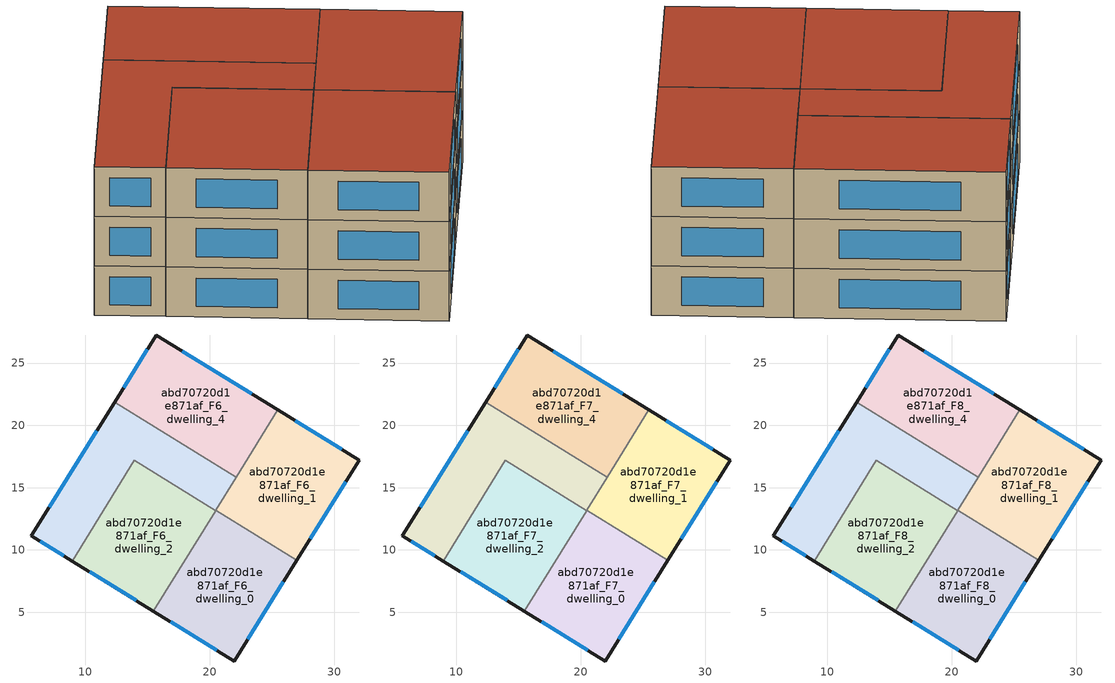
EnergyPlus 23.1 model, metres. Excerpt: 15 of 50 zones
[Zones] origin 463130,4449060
abd70720d1e871af_F6_dwelling_0
 floor to abd70720d1e871af_F5_dwelling_0 (EU_floor_Construction): 26.97,9.16 21.95,1.08 15.46,5.08 20.46,13.18 z18
 wall outside (EU_wall_Construction): 15.46,5.08 21.95,1.08 26.97,9.16 z18:21
 wall to abd70720d1e871af_F6_dwelling_1 (EU_wall_Construction): 26.97,9.16 20.46,13.18 z18:21
 wall to abd70720d1e871af_F6_dwelling_2 (EU_wall_Construction): 20.45,13.16 15.46,5.08 z18:21
 wall to abd70720d1e871af_F6_dwelling_3 (EU_wall_Construction): 20.46,13.18 20.45,13.16 z18:21
 window (EU_Window_Construction): 23.02,2.81 25.9,7.43 / 16.85,4.23 20.56,1.94 z18.64:20.36
abd70720d1e871af_F6_dwelling_1
 floor to abd70720d1e871af_F5_dwelling_1 (EU_floor_Construction): 31.98,17.21 26.97,9.16 20.46,13.18 25.44,21.24 z18
 wall outside (EU_wall_Construction): 26.97,9.16 31.98,17.21 25.44,21.24 z18:21
 wall to abd70720d1e871af_F6_dwelling_4 (EU_wall_Construction): 25.44,21.24 22.11,15.85 z18:21
 wall to abd70720d1e871af_F6_dwelling_3 (EU_wall_Construction): 22.11,15.85 20.46,13.18 z18:21
 window (EU_Window_Construction): 28.04,10.89 30.91,15.48 / 30.58,18.07 26.84,20.38 z18.64:20.36
abd70720d1e871af_F6_dwelling_2
 floor to abd70720d1e871af_F5_dwelling_2 (EU_floor_Construction): 20.45,13.17 15.46,5.08 8.95,9.1 13.94,17.18 z18
 wall outside (EU_wall_Construction): 8.95,9.1 15.46,5.08 z18:21
 wall to abd70720d1e871af_F6_dwelling_3 (EU_wall_Construction): 20.45,13.17 13.94,17.18 8.95,9.1 z18:21
 window (EU_Window_Construction): 10.35,8.24 14.07,5.95 z18.64:20.36
abd70720d1e871af_F6_dwelling_3
 floor to abd70720d1e871af_F5_dwelling_3 (EU_floor_Construction): 22.11,15.85 20.45,13.17 13.94,17.18 8.95,9.1 5.67,11.13 12.35,21.87 z18
 wall outside (EU_wall_Construction): 12.35,21.87 5.67,11.13 8.95,9.1 z18:21
 wall to abd70720d1e871af_F6_dwelling_4 (EU_wall_Construction): 22.11,15.85 12.35,21.87 z18:21
 window (EU_Window_Construction): 6.37,10.7 8.25,9.54 / 10.92,19.57 7.1,13.43 z18.64:20.36
abd70720d1e871af_F6_dwelling_4
 floor to abd70720d1e871af_F5_dwelling_4 (EU_floor_Construction): 25.44,21.24 22.11,15.85 12.35,21.87 15.7,27.25 z18
 wall outside (EU_wall_Construction): 25.44,21.24 15.7,27.25 12.35,21.87 z18:21
 window (EU_Window_Construction): 14.98,26.1 13.07,23.02 / 23.35,22.53 17.78,25.97 z18.64:20.36
abd70720d1e871af_F7_dwelling_0
 floor to abd70720d1e871af_F6_dwelling_0 (EU_floor_Construction): 26.97,9.16 21.95,1.08 15.46,5.08 20.46,13.18 z21
 wall outside (EU_wall_Construction): 15.46,5.08 21.95,1.08 26.97,9.16 z21:24
 wall to abd70720d1e871af_F7_dwelling_1 (EU_wall_Construction): 26.97,9.16 20.46,13.18 z21:24
 wall to abd70720d1e871af_F7_dwelling_2 (EU_wall_Construction): 20.45,13.16 15.46,5.08 z21:24
 wall to abd70720d1e871af_F7_dwelling_3 (EU_wall_Construction): 20.46,13.18 20.45,13.16 z21:24
 window (EU_Window_Construction): 23.02,2.81 25.9,7.43 / 16.85,4.23 20.56,1.94 z21.64:23.36
abd70720d1e871af_F7_dwelling_1
 floor to abd70720d1e871af_F6_dwelling_1 (EU_floor_Construction): 31.98,17.21 26.97,9.16 20.46,13.18 25.44,21.24 z21
 wall outside (EU_wall_Construction): 26.97,9.16 31.98,17.21 25.44,21.24 z21:24
 wall to abd70720d1e871af_F7_dwelling_4 (EU_wall_Construction): 25.44,21.24 22.11,15.85 z21:24
 wall to abd70720d1e871af_F7_dwelling_3 (EU_wall_Construction): 22.11,15.85 20.46,13.18 z21:24
 window (EU_Window_Construction): 28.04,10.89 30.91,15.48 / 30.58,18.07 26.84,20.38 z21.64:23.36
abd70720d1e871af_F7_dwelling_2
 floor to abd70720d1e871af_F6_dwelling_2 (EU_floor_Construction): 20.45,13.17 15.46,5.08 8.95,9.1 13.94,17.18 z21
 wall outside (EU_wall_Construction): 8.95,9.1 15.46,5.08 z21:24
 wall to abd70720d1e871af_F7_dwelling_3 (EU_wall_Construction): 20.45,13.17 13.94,17.18 8.95,9.1 z21:24
 window (EU_Window_Construction): 10.35,8.24 14.07,5.95 z21.64:23.36
abd70720d1e871af_F7_dwelling_3
 floor to abd70720d1e871af_F6_dwelling_3 (EU_floor_Construction): 22.11,15.85 20.45,13.17 13.94,17.18 8.95,9.1 5.67,11.13 12.35,21.87 z21
 wall outside (EU_wall_Construction): 12.35,21.87 5.67,11.13 8.95,9.1 z21:24
 wall to abd70720d1e871af_F7_dwelling_4 (EU_wall_Construction): 22.11,15.85 12.35,21.87 z21:24
 window (EU_Window_Construction): 6.37,10.7 8.25,9.54 / 10.92,19.57 7.1,13.43 z21.64:23.36
abd70720d1e871af_F7_dwelling_4
 floor to abd70720d1e871af_F6_dwelling_4 (EU_floor_Construction): 25.44,21.24 22.11,15.85 12.35,21.87 15.7,27.25 z21
 wall outside (EU_wall_Construction): 25.44,21.24 15.7,27.25 12.35,21.87 z21:24
 window (EU_Window_Construction): 14.98,26.1 13.07,23.02 / 23.35,22.53 17.78,25.97 z21.64:23.36
abd70720d1e871af_F8_dwelling_0
 floor to abd70720d1e871af_F7_dwelling_0 (EU_floor_Construction): 26.97,9.16 21.95,1.08 15.46,5.08 20.46,13.18 z24
 wall outside (EU_wall_Construction): 15.46,5.08 21.95,1.08 26.97,9.16 z24:27
 wall to abd70720d1e871af_F8_dwelling_1 (EU_wall_Construction): 26.97,9.16 20.46,13.18 z24:27
 wall to abd70720d1e871af_F8_dwelling_2 (EU_wall_Construction): 20.45,13.16 15.46,5.08 z24:27
 wall to abd70720d1e871af_F8_dwelling_3 (EU_wall_Construction): 20.46,13.18 20.45,13.16 z24:27
 window (EU_Window_Construction): 23.02,2.81 25.9,7.43 / 16.85,4.23 20.56,1.94 z24.64:26.36
 roof outside (EU_roof_Construction): 21.95,1.08 26.97,9.16 20.46,13.18 15.46,5.08 z27
abd70720d1e871af_F8_dwelling_1
 floor to abd70720d1e871af_F7_dwelling_1 (EU_floor_Construction): 31.98,17.21 26.97,9.16 20.46,13.18 25.44,21.24 z24
 wall outside (EU_wall_Construction): 26.97,9.16 31.98,17.21 25.44,21.24 z24:27
 wall to abd70720d1e871af_F8_dwelling_4 (EU_wall_Construction): 25.44,21.24 22.11,15.85 z24:27
 wall to abd70720d1e871af_F8_dwelling_3 (EU_wall_Construction): 22.11,15.85 20.46,13.18 z24:27
 window (EU_Window_Construction): 28.04,10.89 30.91,15.48 / 30.58,18.07 26.84,20.38 z24.64:26.36
 roof outside (EU_roof_Construction): 26.97,9.16 31.98,17.21 25.44,21.24 20.46,13.18 z27
abd70720d1e871af_F8_dwelling_2
 floor to abd70720d1e871af_F7_dwelling_2 (EU_floor_Construction): 20.45,13.17 15.46,5.08 8.95,9.1 13.94,17.18 z24
 wall outside (EU_wall_Construction): 8.95,9.1 15.46,5.08 z24:27
 wall to abd70720d1e871af_F8_dwelling_3 (EU_wall_Construction): 20.45,13.17 13.94,17.18 8.95,9.1 z24:27
 window (EU_Window_Construction): 10.35,8.24 14.07,5.95 z24.64:26.36
 roof outside (EU_roof_Construction): 15.46,5.08 20.45,13.17 13.94,17.18 8.95,9.1 z27
abd70720d1e871af_F8_dwelling_3
 floor to abd70720d1e871af_F7_dwelling_3 (EU_floor_Construction): 22.11,15.85 20.45,13.17 13.94,17.18 8.95,9.1 5.67,11.13 12.35,21.87 z24
 wall outside (EU_wall_Construction): 12.35,21.87 5.67,11.13 8.95,9.1 z24:27
 wall to abd70720d1e871af_F8_dwelling_4 (EU_wall_Construction): 22.11,15.85 12.35,21.87 z24:27
 window (EU_Window_Construction): 6.37,10.7 8.25,9.54 / 10.92,19.57 7.1,13.43 z24.64:26.36
 roof outside (EU_roof_Construction): 20.45,13.17 22.11,15.85 12.35,21.87 5.67,11.13 8.95,9.1 13.94,17.18 z27
abd70720d1e871af_F8_dwelling_4
 floor to abd70720d1e871af_F7_dwelling_4 (EU_floor_Construction): 25.44,21.24 22.11,15.85 12.35,21.87 15.7,27.25 z24
 wall outside (EU_wall_Construction): 25.44,21.24 15.7,27.25 12.35,21.87 z24:27
 window (EU_Window_Construction): 14.98,26.1 13.07,23.02 / 23.35,22.53 17.78,25.97 z24.64:26.36
 roof outside (EU_roof_Construction): 22.11,15.85 25.44,21.24 15.7,27.25 12.35,21.87 z27
[Building]
EU S2 Campaign: North Axis=0; Terrain=City; Solar Distribution=FullExterior
[Site:Location]
Yerevan-Zvartnots.Intl.AP: Latitude=40.15; Longitude=44.383; Time Zone=4; Elevation=854
[SizingPeriod:WeatherFileDays]
AnnualSizingPeriod: Begin Month=1; Begin Day of Month=1; End Month=12; End Day of Month=31; Day of Week for Start Day=Monday; Use Weather File Daylight Saving Period=No; Use Weather File Rain and Snow Indicators=No
[MATERIAL]
EU_InternalMass_Material: Roughness=MediumRough; Thickness=0.1; Conductivity=1; Density=1800; Specific Heat=900; Thermal Absorptance=0.9; Solar Absorptance=0.7; Visible Absorptance=0.7
[MATERIAL:NOMASS] Roughness=MediumRough; Thermal Absorptance=0.9; Solar Absorptance=0.7; Visible Absorptance=0.7
Name | Thermal Resistance
EU_wall_NoMass | 1.05043
EU_roof_NoMass | 1.45357
EU_floor_NoMass | 0.478065
[WINDOWMATERIAL:SIMPLEGLAZINGSYSTEM]
EU_Window_SimpleGlazing: UFactor=2.5566; Solar Heat Gain Coefficient=0.75; Visible Transmittance=0.75
[CONSTRUCTION]
EU_wall_Construction: EU_wall_NoMass
EU_roof_Construction: EU_roof_NoMass
EU_floor_Construction: EU_floor_NoMass
EU_Window_Construction: EU_Window_SimpleGlazing
EU_InternalMass_Construction: EU_InternalMass_Material
[ZONE] Type=1; Multiplier=1; Ceiling Height=autocalculate; Floor Area=autocalculate; Part of Total Floor Area=Yes
Name | Volume
abd70720d1e871af_F6_dwelling_0; abd70720d1e871af_F7_dwelling_0; abd70720d1e871af_F8_dwelling_0; abd70720d1e871af_F6_dwelling_2; abd70720d1e871af_F7_dwelling_2; abd70720d1e871af_F8_dwelling_2 | 217.938
abd70720d1e871af_F6_dwelling_1; abd70720d1e871af_F7_dwelling_1; abd70720d1e871af_F8_dwelling_1 | 217.925
abd70720d1e871af_F6_dwelling_3; abd70720d1e871af_F7_dwelling_3; abd70720d1e871af_F8_dwelling_3 | 217.933
abd70720d1e871af_F6_dwelling_4; abd70720d1e871af_F7_dwelling_4; abd70720d1e871af_F8_dwelling_4 | 217.924
[INTERNALMASS] Construction=EU_InternalMass_Construction
Name | Zone or ZoneList | Surface Area
abd70720d1e871af_F6_dwelling_0_EU_InternalMass | abd70720d1e871af_F6_dwelling_0 | 72.6444
abd70720d1e871af_F6_dwelling_1_EU_InternalMass | abd70720d1e871af_F6_dwelling_1 | 72.643
abd70720d1e871af_F6_dwelling_2_EU_InternalMass | abd70720d1e871af_F6_dwelling_2 | 72.6433
abd70720d1e871af_F6_dwelling_3_EU_InternalMass | abd70720d1e871af_F6_dwelling_3 | 72.644
abd70720d1e871af_F6_dwelling_4_EU_InternalMass | abd70720d1e871af_F6_dwelling_4 | 72.644
abd70720d1e871af_F7_dwelling_0_EU_InternalMass | abd70720d1e871af_F7_dwelling_0 | 72.6444
abd70720d1e871af_F7_dwelling_1_EU_InternalMass | abd70720d1e871af_F7_dwelling_1 | 72.643
abd70720d1e871af_F7_dwelling_2_EU_InternalMass | abd70720d1e871af_F7_dwelling_2 | 72.6433
abd70720d1e871af_F7_dwelling_3_EU_InternalMass | abd70720d1e871af_F7_dwelling_3 | 72.644
abd70720d1e871af_F7_dwelling_4_EU_InternalMass | abd70720d1e871af_F7_dwelling_4 | 72.644
abd70720d1e871af_F8_dwelling_0_EU_InternalMass | abd70720d1e871af_F8_dwelling_0 | 72.6444
abd70720d1e871af_F8_dwelling_1_EU_InternalMass | abd70720d1e871af_F8_dwelling_1 | 72.643
abd70720d1e871af_F8_dwelling_2_EU_InternalMass | abd70720d1e871af_F8_dwelling_2 | 72.6433
abd70720d1e871af_F8_dwelling_3_EU_InternalMass | abd70720d1e871af_F8_dwelling_3 | 72.644
abd70720d1e871af_F8_dwelling_4_EU_InternalMass | abd70720d1e871af_F8_dwelling_4 | 72.644
[OTHEREQUIPMENT] Fuel Type=Electricity; Design Level Calculation Method=Watts/Area; Power per Zone Floor Area=1; Fraction Latent=0; Fraction Radiant=0; Fraction Lost=0; Carbon Dioxide Generation Rate=0; EndUse Subcategory=EU_Step8_InternalGains
Name | Zone or ZoneList or Space or SpaceList | Schedule
EU_Step8_InternalGain_abd70720d1e871af_F6_dwelling_0_f000 | abd70720d1e871af_F6_dwelling_0 | EU_Step8_GainSchedule_abd70720d1e871af_F6_dwelling_0_f000
EU_Step8_InternalGain_abd70720d1e871af_F6_dwelling_1_f000 | abd70720d1e871af_F6_dwelling_1 | EU_Step8_GainSchedule_abd70720d1e871af_F6_dwelling_1_f000
EU_Step8_InternalGain_abd70720d1e871af_F6_dwelling_2_f000 | abd70720d1e871af_F6_dwelling_2 | EU_Step8_GainSchedule_abd70720d1e871af_F6_dwelling_2_f000
EU_Step8_InternalGain_abd70720d1e871af_F6_dwelling_3_f000 | abd70720d1e871af_F6_dwelling_3 | EU_Step8_GainSchedule_abd70720d1e871af_F6_dwelling_3_f000
EU_Step8_InternalGain_abd70720d1e871af_F6_dwelling_4_f000 | abd70720d1e871af_F6_dwelling_4 | EU_Step8_GainSchedule_abd70720d1e871af_F6_dwelling_4_f000
EU_Step8_InternalGain_abd70720d1e871af_F7_dwelling_0_f000 | abd70720d1e871af_F7_dwelling_0 | EU_Step8_GainSchedule_abd70720d1e871af_F7_dwelling_0_f000
EU_Step8_InternalGain_abd70720d1e871af_F7_dwelling_1_f000 | abd70720d1e871af_F7_dwelling_1 | EU_Step8_GainSchedule_abd70720d1e871af_F7_dwelling_1_f000
EU_Step8_InternalGain_abd70720d1e871af_F7_dwelling_2_f000 | abd70720d1e871af_F7_dwelling_2 | EU_Step8_GainSchedule_abd70720d1e871af_F7_dwelling_2_f000
EU_Step8_InternalGain_abd70720d1e871af_F7_dwelling_3_f000 | abd70720d1e871af_F7_dwelling_3 | EU_Step8_GainSchedule_abd70720d1e871af_F7_dwelling_3_f000
EU_Step8_InternalGain_abd70720d1e871af_F7_dwelling_4_f000 | abd70720d1e871af_F7_dwelling_4 | EU_Step8_GainSchedule_abd70720d1e871af_F7_dwelling_4_f000
EU_Step8_InternalGain_abd70720d1e871af_F8_dwelling_0_f000 | abd70720d1e871af_F8_dwelling_0 | EU_Step8_GainSchedule_abd70720d1e871af_F8_dwelling_0_f000
EU_Step8_InternalGain_abd70720d1e871af_F8_dwelling_1_f000 | abd70720d1e871af_F8_dwelling_1 | EU_Step8_GainSchedule_abd70720d1e871af_F8_dwelling_1_f000
EU_Step8_InternalGain_abd70720d1e871af_F8_dwelling_2_f000 | abd70720d1e871af_F8_dwelling_2 | EU_Step8_GainSchedule_abd70720d1e871af_F8_dwelling_2_f000
EU_Step8_InternalGain_abd70720d1e871af_F8_dwelling_3_f000 | abd70720d1e871af_F8_dwelling_3 | EU_Step8_GainSchedule_abd70720d1e871af_F8_dwelling_3_f000
EU_Step8_InternalGain_abd70720d1e871af_F8_dwelling_4_f000 | abd70720d1e871af_F8_dwelling_4 | EU_Step8_GainSchedule_abd70720d1e871af_F8_dwelling_4_f000
[ZONEVENTILATION:DESIGNFLOWRATE] Schedule=EU_AlwaysOn; Design Flow Rate Calculation Method=AirChanges/Hour; Air Changes per Hour=0.557805; Ventilation Type=Natural; Fan Pressure Rise=0; Fan Total Efficiency=1; Constant Term Coefficient=1; Temperature Term Coefficient=0; Velocity Term Coefficient=0; Velocity Squared Term Coefficient=0; Minimum Indoor Temperature=-100; Maximum Indoor Temperature=100; Delta Temperature=-100; Minimum Outdoor Temperature=-100; Maximum Outdoor Temperature=100; Maximum Wind Speed=40
Name | Zone or ZoneList or Space or SpaceList
EU_ConstantAir_abd70720d1e871af_F6_dwelling_0 | abd70720d1e871af_F6_dwelling_0
EU_ConstantAir_abd70720d1e871af_F6_dwelling_1 | abd70720d1e871af_F6_dwelling_1
EU_ConstantAir_abd70720d1e871af_F6_dwelling_2 | abd70720d1e871af_F6_dwelling_2
EU_ConstantAir_abd70720d1e871af_F6_dwelling_3 | abd70720d1e871af_F6_dwelling_3
EU_ConstantAir_abd70720d1e871af_F6_dwelling_4 | abd70720d1e871af_F6_dwelling_4
EU_ConstantAir_abd70720d1e871af_F7_dwelling_0 | abd70720d1e871af_F7_dwelling_0
EU_ConstantAir_abd70720d1e871af_F7_dwelling_1 | abd70720d1e871af_F7_dwelling_1
EU_ConstantAir_abd70720d1e871af_F7_dwelling_2 | abd70720d1e871af_F7_dwelling_2
EU_ConstantAir_abd70720d1e871af_F7_dwelling_3 | abd70720d1e871af_F7_dwelling_3
EU_ConstantAir_abd70720d1e871af_F7_dwelling_4 | abd70720d1e871af_F7_dwelling_4
EU_ConstantAir_abd70720d1e871af_F8_dwelling_0 | abd70720d1e871af_F8_dwelling_0
EU_ConstantAir_abd70720d1e871af_F8_dwelling_1 | abd70720d1e871af_F8_dwelling_1
EU_ConstantAir_abd70720d1e871af_F8_dwelling_2 | abd70720d1e871af_F8_dwelling_2
EU_ConstantAir_abd70720d1e871af_F8_dwelling_3 | abd70720d1e871af_F8_dwelling_3
EU_ConstantAir_abd70720d1e871af_F8_dwelling_4 | abd70720d1e871af_F8_dwelling_4
[HVACTEMPLATE:THERMOSTAT] Constant Heating Setpoint=20; Constant Cooling Setpoint=50
EU_HeatOnly_abd70720d1e871af_F2_dwelling_4; EU_HeatOnly_abd70720d1e871af_F2_dwelling_5; EU_HeatOnly_abd70720d1e871af_F3_dwelling_0; EU_HeatOnly_abd70720d1e871af_F3_dwelling_1; EU_HeatOnly_abd70720d1e871af_F3_dwelling_2; EU_HeatOnly_abd70720d1e871af_F3_dwelling_3; EU_HeatOnly_abd70720d1e871af_F3_dwelling_4; EU_HeatOnly_abd70720d1e871af_F3_dwelling_5; EU_HeatOnly_abd70720d1e871af_F4_dwelling_0; EU_HeatOnly_abd70720d1e871af_F4_dwelling_1; EU_HeatOnly_abd70720d1e871af_F4_dwelling_2; EU_HeatOnly_abd70720d1e871af_F4_dwelling_3; EU_HeatOnly_abd70720d1e871af_F4_dwelling_4; EU_HeatOnly_abd70720d1e871af_F4_dwelling_5; EU_HeatOnly_abd70720d1e871af_F5_dwelling_0; EU_HeatOnly_abd70720d1e871af_F5_dwelling_1; EU_HeatOnly_abd70720d1e871af_F5_dwelling_2; EU_HeatOnly_abd70720d1e871af_F5_dwelling_3; EU_HeatOnly_abd70720d1e871af_F5_dwelling_4; EU_HeatOnly_abd70720d1e871af_F6_dwelling_0; EU_HeatOnly_abd70720d1e871af_F6_dwelling_1; EU_HeatOnly_abd70720d1e871af_F6_dwelling_2; EU_HeatOnly_abd70720d1e871af_F6_dwelling_3; EU_HeatOnly_abd70720d1e871af_F6_dwelling_4; EU_HeatOnly_abd70720d1e871af_F7_dwelling_0; EU_HeatOnly_abd70720d1e871af_F7_dwelling_1; EU_HeatOnly_abd70720d1e871af_F7_dwelling_2; EU_HeatOnly_abd70720d1e871af_F7_dwelling_3; EU_HeatOnly_abd70720d1e871af_F7_dwelling_4; EU_HeatOnly_abd70720d1e871af_F8_dwelling_0; EU_HeatOnly_abd70720d1e871af_F8_dwelling_1; EU_HeatOnly_abd70720d1e871af_F8_dwelling_2; EU_HeatOnly_abd70720d1e871af_F8_dwelling_3; EU_HeatOnly_abd70720d1e871af_F8_dwelling_4
[HVACTEMPLATE:ZONE:IDEALLOADSAIRSYSTEM] System Availability Schedule=EU_AlwaysOn; Maximum Heating Supply Air Temperature=50; Minimum Cooling Supply Air Temperature=13; Maximum Heating Supply Air Humidity Ratio=0.0156; Minimum Cooling Supply Air Humidity Ratio=0.0077; Heating Limit=NoLimit; Cooling Limit=NoLimit; Heating Availability Schedule=EU_AlwaysOn; Cooling Availability Schedule=EU_CoolingOff; Dehumidification Control Type=ConstantSensibleHeatRatio; Cooling Sensible Heat Ratio=0.7; Dehumidification Setpoint=60; Humidification Control Type=None; Humidification Setpoint=30; Outdoor Air Method=None; Outdoor Air Flow Rate per Person=0.00944; Outdoor Air Flow Rate per Zone Floor Area=0; Outdoor Air Flow Rate per Zone=0; Demand Controlled Ventilation Type=None; Outdoor Air Economizer Type=NoEconomizer; Heat Recovery Type=None; Sensible Heat Recovery Effectiveness=0.7; Latent Heat Recovery Effectiveness=0.65
Name | Template Thermostat
abd70720d1e871af_F6_dwelling_0 | EU_HeatOnly_abd70720d1e871af_F6_dwelling_0
abd70720d1e871af_F6_dwelling_1 | EU_HeatOnly_abd70720d1e871af_F6_dwelling_1
abd70720d1e871af_F6_dwelling_2 | EU_HeatOnly_abd70720d1e871af_F6_dwelling_2
abd70720d1e871af_F6_dwelling_3 | EU_HeatOnly_abd70720d1e871af_F6_dwelling_3
abd70720d1e871af_F6_dwelling_4 | EU_HeatOnly_abd70720d1e871af_F6_dwelling_4
abd70720d1e871af_F7_dwelling_0 | EU_HeatOnly_abd70720d1e871af_F7_dwelling_0
abd70720d1e871af_F7_dwelling_1 | EU_HeatOnly_abd70720d1e871af_F7_dwelling_1
abd70720d1e871af_F7_dwelling_2 | EU_HeatOnly_abd70720d1e871af_F7_dwelling_2
abd70720d1e871af_F7_dwelling_3 | EU_HeatOnly_abd70720d1e871af_F7_dwelling_3
abd70720d1e871af_F7_dwelling_4 | EU_HeatOnly_abd70720d1e871af_F7_dwelling_4
abd70720d1e871af_F8_dwelling_0 | EU_HeatOnly_abd70720d1e871af_F8_dwelling_0
abd70720d1e871af_F8_dwelling_1 | EU_HeatOnly_abd70720d1e871af_F8_dwelling_1
abd70720d1e871af_F8_dwelling_2 | EU_HeatOnly_abd70720d1e871af_F8_dwelling_2
abd70720d1e871af_F8_dwelling_3 | EU_HeatOnly_abd70720d1e871af_F8_dwelling_3
abd70720d1e871af_F8_dwelling_4 | EU_HeatOnly_abd70720d1e871af_F8_dwelling_4
[SIZING:ZONE] Zone Cooling Design Supply Air Temperature Input Method=SupplyAirTemperature; Zone Cooling Design Supply Air Temperature=13; Zone Heating Design Supply Air Temperature Input Method=SupplyAirTemperature; Zone Heating Design Supply Air Temperature=50; Zone Cooling Design Supply Air Humidity Ratio=0.008; Zone Heating Design Supply Air Humidity Ratio=0.008; Cooling Design Air Flow Method=DesignDay; Cooling Design Air Flow Rate=0; Cooling Minimum Air Flow per Zone Floor Area=0.000762; Cooling Minimum Air Flow=0; Cooling Minimum Air Flow Fraction=0.2; Heating Design Air Flow Method=DesignDay; Heating Design Air Flow Rate=0; Heating Maximum Air Flow per Zone Floor Area=0.002032; Heating Maximum Air Flow=0.141576; Heating Maximum Air Flow Fraction=0.3; Account for Dedicated Outdoor Air System=No; Dedicated Outdoor Air System Control Strategy=NeutralSupplyAir; Dedicated Outdoor Air Low Setpoint Temperature for Design=autosize; Dedicated Outdoor Air High Setpoint Temperature for Design=autosize; Zone Load Sizing Method=Sensible Load Only No Latent Load; Zone Latent Cooling Design Supply Air Humidity Ratio Input Method=HumidityRatioDifference; Zone Cooling Design Supply Air Humidity Ratio Difference=0.005; Zone Latent Heating Design Supply Air Humidity Ratio Input Method=HumidityRatioDifference; Zone Humidification Design Supply Air Humidity Ratio Difference=0.005
abd70720d1e871af_F6_dwelling_0; abd70720d1e871af_F6_dwelling_1; abd70720d1e871af_F6_dwelling_2; abd70720d1e871af_F6_dwelling_3; abd70720d1e871af_F6_dwelling_4; abd70720d1e871af_F7_dwelling_0; abd70720d1e871af_F7_dwelling_1; abd70720d1e871af_F7_dwelling_2; abd70720d1e871af_F7_dwelling_3; abd70720d1e871af_F7_dwelling_4; abd70720d1e871af_F8_dwelling_0; abd70720d1e871af_F8_dwelling_1; abd70720d1e871af_F8_dwelling_2; abd70720d1e871af_F8_dwelling_3; abd70720d1e871af_F8_dwelling_4
[SCHEDULE:CONSTANT]
Name | Hourly Value
EU_AlwaysOn | 1
EU_CoolingOff | 0
[SCHEDULE:FILE] Column Number=1; Rows to Skip at Top=0; Number of Hours of Data=8760; Column Separator=Comma; Interpolate to Timestep=No; Minutes per Item=60; Adjust Schedule for Daylight Savings=Yes
Name | File
EU_Step8_GainSchedule_abd70720d1e871af_F6_dwelling_0_f000 | ../../schedules/abd70720d1e871af/abd70720d1e871af_F6_dwelling_0_f000_gain.csv
EU_Step8_GainSchedule_abd70720d1e871af_F6_dwelling_1_f000 | ../../schedules/abd70720d1e871af/abd70720d1e871af_F6_dwelling_1_f000_gain.csv
EU_Step8_GainSchedule_abd70720d1e871af_F6_dwelling_2_f000 | ../../schedules/abd70720d1e871af/abd70720d1e871af_F6_dwelling_2_f000_gain.csv
EU_Step8_GainSchedule_abd70720d1e871af_F6_dwelling_3_f000 | ../../schedules/abd70720d1e871af/abd70720d1e871af_F6_dwelling_3_f000_gain.csv
EU_Step8_GainSchedule_abd70720d1e871af_F6_dwelling_4_f000 | ../../schedules/abd70720d1e871af/abd70720d1e871af_F6_dwelling_4_f000_gain.csv
EU_Step8_GainSchedule_abd70720d1e871af_F7_dwelling_0_f000 | ../../schedules/abd70720d1e871af/abd70720d1e871af_F7_dwelling_0_f000_gain.csv
EU_Step8_GainSchedule_abd70720d1e871af_F7_dwelling_1_f000 | ../../schedules/abd70720d1e871af/abd70720d1e871af_F7_dwelling_1_f000_gain.csv
EU_Step8_GainSchedule_abd70720d1e871af_F7_dwelling_2_f000 | ../../schedules/abd70720d1e871af/abd70720d1e871af_F7_dwelling_2_f000_gain.csv
EU_Step8_GainSchedule_abd70720d1e871af_F7_dwelling_3_f000 | ../../schedules/abd70720d1e871af/abd70720d1e871af_F7_dwelling_3_f000_gain.csv
EU_Step8_GainSchedule_abd70720d1e871af_F7_dwelling_4_f000 | ../../schedules/abd70720d1e871af/abd70720d1e871af_F7_dwelling_4_f000_gain.csv
EU_Step8_GainSchedule_abd70720d1e871af_F8_dwelling_0_f000 | ../../schedules/abd70720d1e871af/abd70720d1e871af_F8_dwelling_0_f000_gain.csv
EU_Step8_GainSchedule_abd70720d1e871af_F8_dwelling_1_f000 | ../../schedules/abd70720d1e871af/abd70720d1e871af_F8_dwelling_1_f000_gain.csv
EU_Step8_GainSchedule_abd70720d1e871af_F8_dwelling_2_f000 | ../../schedules/abd70720d1e871af/abd70720d1e871af_F8_dwelling_2_f000_gain.csv
EU_Step8_GainSchedule_abd70720d1e871af_F8_dwelling_3_f000 | ../../schedules/abd70720d1e871af/abd70720d1e871af_F8_dwelling_3_f000_gain.csv
EU_Step8_GainSchedule_abd70720d1e871af_F8_dwelling_4_f000 | ../../schedules/abd70720d1e871af/abd70720d1e871af_F8_dwelling_4_f000_gain.csv
